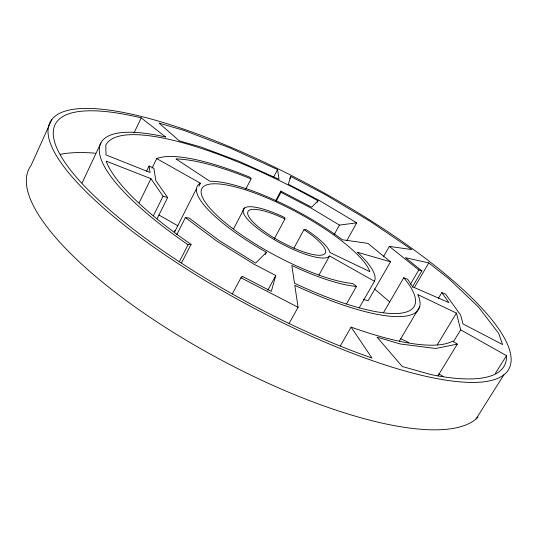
<?xml version="1.0" encoding="UTF-8"?>
<svg xmlns="http://www.w3.org/2000/svg" width="538" height="538" viewBox="0 0 538 538"><rect width="100%" height="100%" fill="white"/><g stroke="black" fill="none" stroke-linecap="round" stroke-linejoin="round"><path stroke-width="0.81" d="M176.773 234.629L185.402 217.574L216.686 241.017L254.346 264.373L275.786 275.469L271.327 291.347L242.335 276.364L240.923 277.776L232.355 293.882M383.52 256.592L389.351 246.404L411.792 249.571L369.862 221.145L324.609 194.211L290.863 176.531L288.267 184.204L318.691 200.123L356.728 222.846L346.929 240.419M51.883 119.423L31.043 165.455A256.962 77.943 28.3 0 0 204.682 350.964A256.962 77.943 28.3 0 0 478 417.078M82.106 182.94L100.929 142.906M134.009 132.96L141.232 117.862L165.704 137.029A205.899 52.778 28.3 0 0 188.051 244.729L179.342 261.791M146.585 171.185L149.12 165.98L153.895 168.266L155.818 180.58L167.641 197.547L157.224 218.475M151.985 168.28L156.713 158.602A152.718 38.857 28.3 0 1 249.968 177.264L251.078 178.919L245.752 189.174M139.12 202.819L150.949 178.67L106.154 161.118A200.526 51.359 28.3 0 0 191.051 244.339L181.615 262.793M153.384 215.731L163.061 196.229L150.949 178.67M174.668 231.865L196.484 188.65M198.925 186.188L200.425 183.223L156.713 158.602M233.64 228.704L244.434 208.018M273.358 177.594L277.574 169.571L230.23 148.031L184.164 130.465L158.952 123.061L179.396 140.902L200.889 146.982L239.249 161.387L279.034 179.369L277.574 169.571M275.718 200.634L280.775 191.084L311.603 207.197L318.005 200.809A200.526 51.359 28.3 0 0 105.784 145.233L106.013 154.944L150.055 172.476L149.12 165.98M276.27 201.151L280.957 192.308L280.775 191.084M289.706 178.71L290.863 176.531M241.549 277.843L242.335 276.364M265.234 254.528L266.418 252.315A100.545 25.447 28.3 0 1 200.425 183.223M274.266 238.899L284.932 219L284.716 217.554A49.025 12.367 28.3 0 0 243.048 210.466A49.025 12.367 28.3 0 0 282.383 244.165A49.025 12.367 28.3 0 0 329.552 255.967L374.461 281.273L359.243 307.817M267.81 290.19L275.786 275.469M317.205 202.275L318.005 200.809M293.956 248.092L303.95 229.699L305.86 229.45A49.025 12.367 28.3 0 1 329.962 252.551L369.862 271.656A95.374 24.129 28.3 0 0 253.492 192.611A95.374 24.129 28.3 0 0 218.421 216.787A95.374 24.129 28.3 0 0 352.699 283.492L356.432 286.418L346.546 303.802M334.172 234.622L339.444 225.092L356.728 222.846M289.114 323.446L298.065 307.299L294.79 285.315A152.718 38.857 28.3 0 0 417.824 294.616L456.426 313.096L460.662 329.834L453.305 341.933M318.967 275.026L329.552 255.967M340.305 345.934L351.106 327.111A200.526 51.359 28.3 0 0 452.734 341.105L457.307 344.118L437.892 375.941M251.078 178.919A147.466 37.499 28.3 0 0 175.993 158.945L209.901 181.266A100.545 25.447 28.3 0 1 342.35 239.76L367.844 243.364L390.514 261.798L368.16 300.702L363.285 299.478M383.56 312.517L403.789 277.729L407.656 279.242L412.659 286.808L448.961 302.645L441.806 292.625L438.369 298.395M410.447 284.246L418.799 269.955L421.859 270.836L412.263 287.225M414.159 287.87L428.786 262.934L448.672 278.563L478.437 306.976L498.645 333.311L502.6 344.562L463.003 323.943L460.676 315.134L445.531 294.084L441.806 292.625M399.404 341.038L419.687 306.747M437.192 344.939L456.426 313.096M495.384 373.365L506.5 355.652L460.662 329.834M476.063 418.92L503.898 374.784A260.473 67.425 28.3 0 0 217.157 141.629A260.473 67.425 28.3 0 0 117.674 219.867A260.473 67.425 28.3 0 0 503.898 374.784M266.418 252.315L255.611 263.109L219.396 240.668L189.248 218.119L185.402 217.574M457.307 344.118L435.659 348.469L400.299 343.997L377.057 337.138L402.236 366.506L431.355 374.677A254.938 65.925 28.3 0 0 506.5 355.652M188.051 244.729L191.051 244.339M428.786 262.934L405.403 257.702L421.859 270.836M163.061 196.229L167.641 197.547M390.514 261.798L357.4 252.255A100.545 25.447 28.3 0 1 374.461 281.273M400.521 338.651L408.786 342.524M240.923 277.776L298.065 307.299M280.957 192.308L310.863 207.937L339.444 225.092M158.979 215.045L177.964 225.826M438.759 373.883L443.13 376.365M389.351 246.404L418.799 269.955M374.461 288.933L389.68 301.892M351.106 327.111L371.953 358.005A254.938 65.925 28.3 0 1 85.3 186.975A254.938 65.925 28.3 0 1 141.232 117.862M60.323 154.339A251.508 76.208 28.3 0 1 95.307 153.216M174.467 231.824A99.254 29.449 28.3 0 1 174.991 230.345M403.789 277.729A147.466 37.499 28.3 0 1 294.488 283.244L291.845 265.51A100.545 25.447 28.3 0 0 356.432 286.418M303.95 229.699A43.894 11.076 28.3 0 1 313.385 254.609A43.894 11.076 28.3 0 1 250.715 219.363A43.894 11.076 28.3 0 1 284.932 219"/></g></svg>
